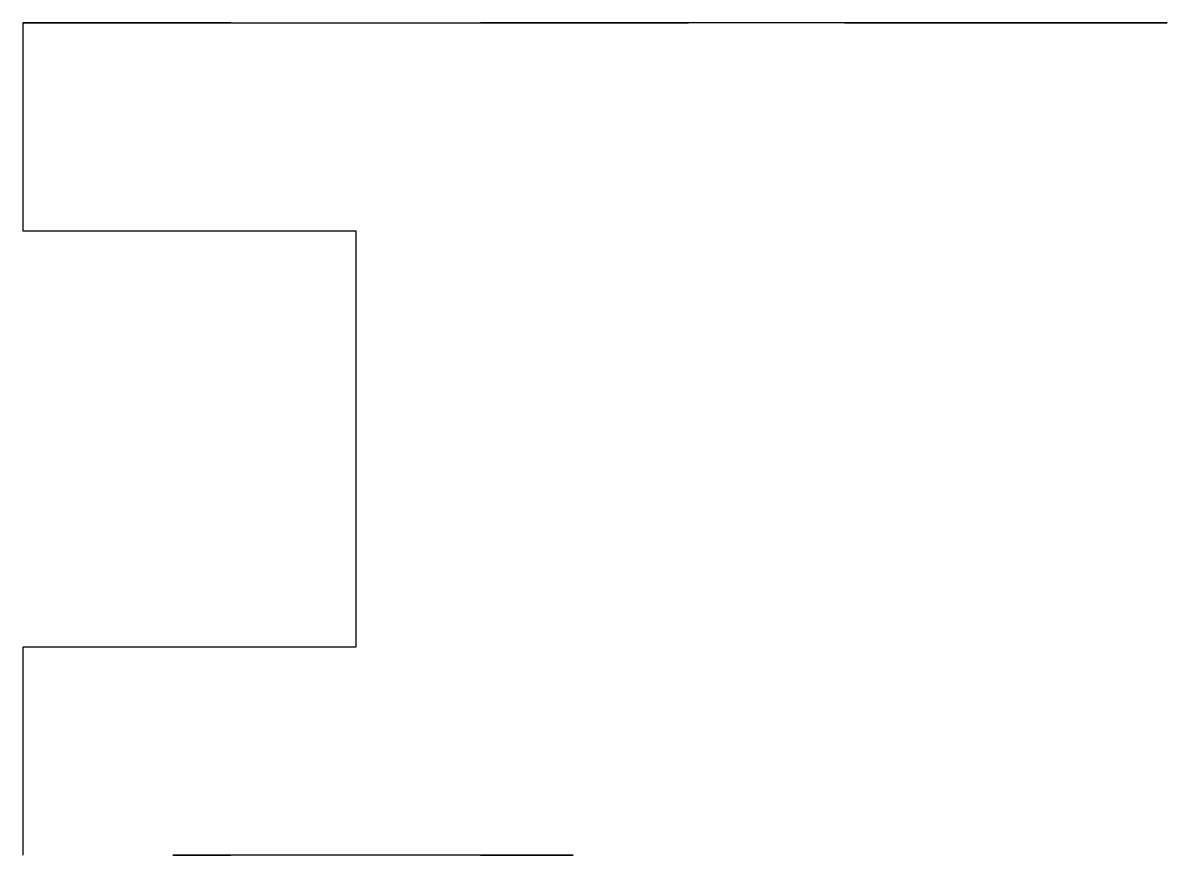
# Model space of a CAD drawing. Header units: millimetres. Extents: x 215 to 325, y -80 to 0.
import ezdxf

# ---------------------------------------------------------------- set-up
doc = ezdxf.new("R2010")
doc.units = ezdxf.units.MM

msp = doc.modelspace()

# ---------------------------------------------------------------- linework, layer by layer
at = {"extrusion": (0, -1, 0)}
for p, q in [((215.37, 0, 241.37), (215.37, 0, 311.37)), ((215.37, 0, 311.37), (279.37, 0, 311.37)), ((235.37, 0, 241.37), (215.37, 0, 241.37)), ((325.37, 0, 241.37), (259.37, 0, 241.37)), ((279.37, 0, 311.37), (279.37, 0, 291.37)), ((294.37, 0, 291.37), (325.37, 0, 251.37)), ((268.29, -80, 251.37), (229.8, -80, 251.37)), ((229.8, -80, 251.37), (235.37, -80, 241.37)), ((268.29, -80, 251.37), (229.8, -80, 251.37)), ((259.37, -80, 251.37), (235.37, -80, 251.37)), ((268.29, -80, 251.37), (247.37, -80, 251.37)), ((259.37, -80, 241.37), (268.29, -80, 251.37)), ((259.37, -80, 241.37), (268.29, -80, 251.37))]:
    msp.add_line(p, q, dxfattribs=at)
for p, q in [((215.37, 0, 311.37), (215.37, -20, 311.37)), ((215.37, -20, 311.37), (247.37, -20, 311.37)), ((247.37, -20, 311.37), (247.37, -60, 311.37)), ((247.37, -60, 311.37), (215.37, -60, 311.37)), ((215.37, -60, 311.37), (215.37, -80, 311.37))]:
    msp.add_line(p, q)

doc.saveas('drawing.dxf')
